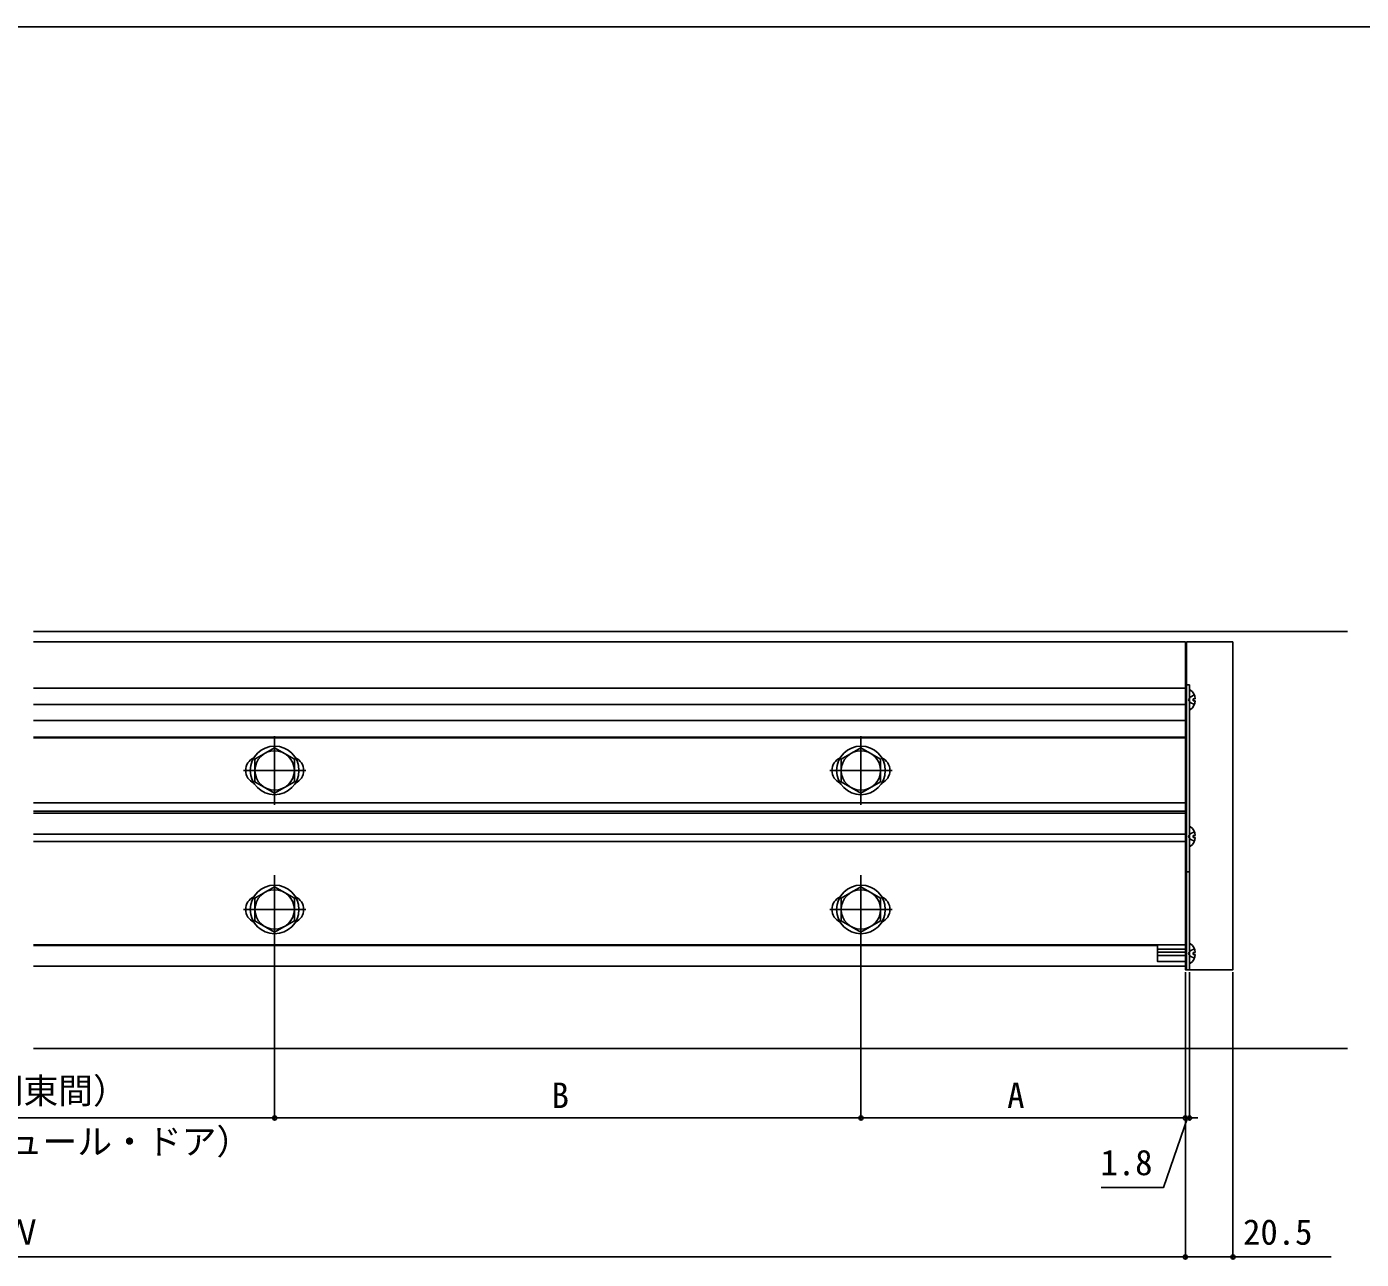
# Model space of a CAD drawing. Units: millimetres, scale not verified. Extents: x -736 to 735, y -1104 to 1095.
# Drawn here: x -144 to 431, y 507 to 1039 of the extents above; entities that cross this region are included whole.
import ezdxf
from ezdxf.enums import TextEntityAlignment as Align

# ---------------------------------------------------------------- set-up
doc = ezdxf.new("R2010")
doc.units = ezdxf.units.MM
doc.header["$LTSCALE"] = 4
for name, color, linetype in [('0-3_YKK_12', 2, 'Continuous'), ('0-4_YKK_13', 4, 'Continuous'), ('0-5_YKK_D', 6, 'Continuous'), ('0-6_YKK_ZWAK', 7, 'Continuous'), ('0-7_YSS_K', 3, 'Continuous')]:
    doc.layers.add(name, color=color, linetype=linetype)
doc.styles.add('ＭＳ ゴシック', font='')
doc.styles.get('ＭＳ ゴシック').set_extended_font_data('MS Gothic')

msp = doc.modelspace()

# ---------------------------------------------------------------- linework, layer by layer
at = {"layer": '0-3_YKK_12'}
for p, q in [((355.5, 773.573), (-141.5, 773.573)), ((355.5, 633.571), (355.5, 773.573)), ((355.5, 753.573), (-141.5, 753.573)), ((-141.5, 746.573), (355.5, 746.573)), ((355.5, 739.573), (-141.5, 739.573)), ((355.5, 732.473), (-141.5, 732.473)), ((355.5, 732.173), (-141.5, 732.173)), ((-37.5, 725.073), (-37.5, 711.073)), ((215.5, 725.073), (215.5, 711.073)), ((-24, 718.073), (-51, 718.073)), ((229, 718.073), (202, 718.073)), ((355.5, 704.073), (-141.5, 704.073)), ((355.5, 700.573), (-141.5, 700.573)), ((355.5, 699.594), (-141.5, 699.594)), ((355.5, 690.571), (-141.5, 690.571)), ((355.5, 687.471), (-141.5, 687.471)), ((-37.5, 665.073), (-37.5, 651.073)), ((215.5, 665.073), (215.5, 651.073)), ((-24, 658.073), (-51, 658.073)), ((229, 658.073), (202, 658.073)), ((355.5, 642.848), (-141.5, 642.848)), ((343.5, 642.571), (-141.5, 642.571)), ((355.5, 640.871), (343.5, 640.871)), ((355.5, 639.577), (343.5, 639.577)), ((355.5, 633.571), (-141.5, 633.571)), ((355.5, 638.232), (343.5, 638.232))]:
    msp.add_line(p, q, dxfattribs=at)
msp.add_lwpolyline([(355.5, 635.571), (343.5, 635.571), (343.5, 642.571)], dxfattribs=at)
for centre, start, end in [((-44, 718.073), 114.22094, 245.77906), ((-31, 718.073), 294.22094, 65.77906), ((209, 718.073), 114.22094, 245.77906), ((222, 718.073), 294.22094, 65.77906), ((-44, 658.073), 114.22094, 245.77906), ((-31, 658.073), 294.22094, 65.77906), ((209, 658.073), 114.22094, 245.77906), ((222, 658.073), 294.22094, 65.77906)]:
    msp.add_arc(centre, 6, start, end, dxfattribs=at)
at = {"layer": '0-4_YKK_13'}
for p, q in [((356, 755.071), (357.3, 755.071)), ((357.3, 755.071), (357.3, 632.071)), ((357.512, 749.716), (356.903, 748.571)), ((357.3, 744.595), (357.3, 752.546)), ((359.377, 750.646), (357.512, 749.716)), ((359.783, 748.996), (358.9, 748.996)), ((-37.5, 703.258), (-37.5, 732.888)), ((215.5, 703.258), (215.5, 732.888)), ((-24, 718.073), (-51, 718.073)), ((229, 718.073), (202, 718.073)), ((357.3, 685.595), (357.3, 693.546)), ((359.377, 691.646), (357.512, 690.716)), ((357.512, 690.716), (356.903, 689.571)), ((359.783, 689.996), (358.9, 689.996)), ((356, 674.373), (357.3, 674.373)), ((-37.5, 643.258), (-37.5, 672.888)), ((215.5, 643.258), (215.5, 672.888)), ((-24, 658.073), (-51, 658.073)), ((229, 658.073), (202, 658.073)), ((357.512, 640.216), (356.903, 639.071)), ((357.3, 635.095), (357.3, 643.046)), ((359.377, 641.146), (357.512, 640.216)), ((359.783, 639.496), (358.9, 639.496))]:
    msp.add_line(p, q, dxfattribs=at)
for points in [[(376, 773.571), (356, 773.571), (356, 632.071), (376, 632.071)], [(356, 755.071), (356, 632.071), (355.5, 632.071), (355.5, 755.071)]]:
    msp.add_lwpolyline(points, close=True, dxfattribs=at)
for points in [[(359.783, 748.146), (358.9, 748.146), (358.9, 748.996)], [(359.377, 746.496), (357.512, 747.426), (356.903, 748.571)], [(-37.5, 708.258), (-46, 713.165), (-46, 722.98), (-37.5, 727.888)], [(-37.5, 708.258), (-29, 713.165), (-29, 722.98), (-37.5, 727.888)], [(215.5, 708.258), (207, 713.165), (207, 722.98), (215.5, 727.888)], [(215.5, 708.258), (224, 713.165), (224, 722.98), (215.5, 727.888)], [(359.377, 687.496), (357.512, 688.426), (356.903, 689.571)], [(359.783, 689.146), (358.9, 689.146), (358.9, 689.996)], [(-37.5, 648.258), (-46, 653.165), (-46, 662.98), (-37.5, 667.888)], [(-37.5, 648.258), (-29, 653.165), (-29, 662.98), (-37.5, 667.888)], [(215.5, 648.258), (207, 653.165), (207, 662.98), (215.5, 667.888)], [(215.5, 648.258), (224, 653.165), (224, 662.98), (215.5, 667.888)], [(359.783, 638.646), (358.9, 638.646), (358.9, 639.496)], [(359.377, 636.996), (357.512, 637.926), (356.903, 639.071)]]:
    msp.add_lwpolyline(points, dxfattribs=at)
for centre, radius in [((-37.5, 718.073), 10.5), ((-37.5, 718.073), 8.5), ((215.5, 718.073), 10.5), ((215.5, 718.073), 8.5), ((-37.5, 658.073), 10.5), ((215.5, 658.073), 10.5), ((-37.5, 658.073), 8.5), ((215.5, 658.073), 8.5)]:
    msp.add_circle(centre, radius, dxfattribs=at)
for centre, radius, start, end in [((357.574, 752.546), 0.274, 52.28591, 180), ((354.5, 748.571), 5.3, 4.59941, 52.28591), ((357.574, 744.595), 0.274, 180, 307.71409), ((354.5, 748.571), 5.3, 307.71409, 355.40059), ((357.574, 693.546), 0.274, 52.28591, 180), ((354.5, 689.571), 5.3, 4.59941, 52.28591), ((357.574, 685.595), 0.274, 180, 307.71409), ((354.5, 689.571), 5.3, 307.71409, 355.40059), ((357.574, 643.046), 0.274, 52.28591, 180), ((354.5, 639.071), 5.3, 4.59941, 52.28591), ((357.574, 635.095), 0.274, 180, 307.71409), ((354.5, 639.071), 5.3, 307.71409, 355.40059)]:
    msp.add_arc(centre, radius, start, end, dxfattribs=at)
at = {"layer": '0-5_YKK_D'}
for p, q in [((-37.5, 642.258), (-37.5, 567.073)), ((-37.5, 642.258), (-37.5, 567.073)), ((215.5, 642.258), (215.5, 567.073)), ((215.5, 642.258), (215.5, 567.073)), ((355.5, 631.071), (355.5, 507.073)), ((355.5, 631.071), (355.5, 507.073)), ((355.5, 631.071), (355.5, 567.073)), ((355.5, 631.071), (355.5, 567.073)), ((357.3, 631.071), (357.3, 567.073)), ((376, 631.071), (376, 507.073)), ((-251.5, 568.073), (-37.5, 568.073)), ((-37.5, 568.073), (215.5, 568.073)), ((215.5, 568.073), (355.5, 568.073)), ((355.5, 568.073), (352, 568.073)), ((355.5, 568.073), (357.3, 568.073)), ((355.5, 568.073), (357.3, 568.073)), ((357.3, 568.073), (360.8, 568.073)), ((-644.5, 508.073), (355.5, 508.073))]:
    msp.add_line(p, q, dxfattribs=at)
for points in [[(356.4, 568.073), (346.092, 538.073), (319.166, 538.073)], [(355.5, 508.073), (376, 508.073), (418.443, 508.073)]]:
    msp.add_lwpolyline(points, dxfattribs=at)
for centre in [(-37.5, 568.073), (-37.5, 568.073), (215.5, 568.073), (215.5, 568.073), (355.5, 568.073), (355.5, 568.073), (357.3, 568.073), (355.5, 508.073), (355.5, 508.073), (376, 508.073)]:
    msp.add_circle(centre, 0.875, dxfattribs=at)
at = {"layer": '0-6_YKK_ZWAK'}
msp.add_line((735, 1039.1), (-735, 1039.1), dxfattribs=at)
at = {"layer": '0-7_YSS_K'}
for p, q in [((425.5, 778.073), (-141.5, 778.073)), ((-141.5, 598.073), (425.5, 598.073))]:
    msp.add_line(p, q, dxfattribs=at)

# ---------------------------------------------------------------- texts
at = {"layer": '0-5_YKK_D', "style": 'ＭＳ ゴシック'}
for s, p in [('P＝303（関東間）', (-220.821, 571.033)), ('B', (82.011, 569.073)), ('A', (278.597, 569.073)), ('P＝300（メータモジュール・ドア）', (-287.597, 549.09)), ('1.8', (318.865, 540.073)), ('Ｗ', (-155.153, 510.073)), ('20.5', (380.392, 510.073))]:
    msp.add_text(s, height=11, dxfattribs=at).set_placement(p, align=Align.BOTTOM_LEFT)

doc.saveas('drawing.dxf')
